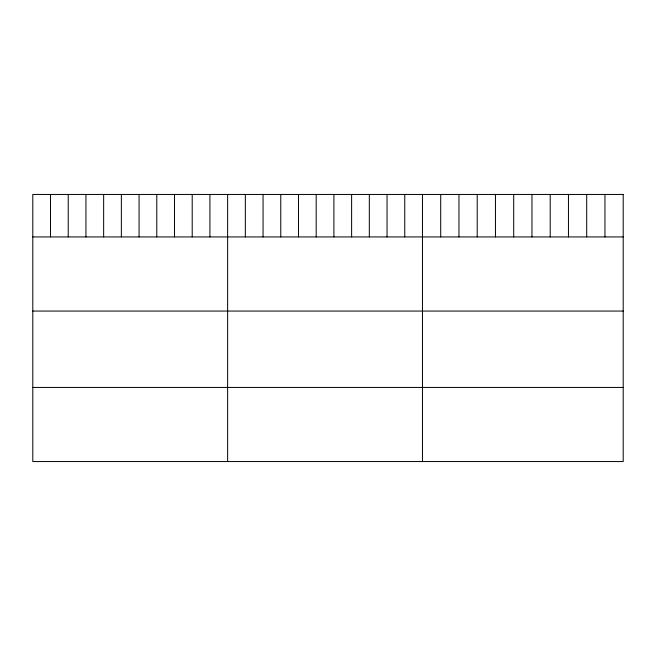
<?xml version="1.0" encoding="UTF-8"?>
<svg xmlns="http://www.w3.org/2000/svg" width="656" height="656" viewBox="0 0 656 656"><rect width="100%" height="100%" fill="white"/><g stroke="black" fill="none" stroke-linecap="round" stroke-linejoin="round"><path stroke-width="0.98" d="M32.8 236.931L623.2 236.931M32.8 311.059L623.2 311.059M32.8 387.434L623.2 387.434M604.955 194.447L604.955 236.931M586.702 194.447L586.702 236.931M568.457 194.447L568.457 236.931M550.204 194.447L550.204 236.931M531.959 194.447L531.959 236.931M513.705 194.447L513.705 236.931M495.46 194.447L495.46 236.931M477.207 194.447L477.207 236.931M458.962 194.447L458.962 236.931M440.709 194.447L440.709 236.931M422.464 194.447L422.464 461.553M404.752 194.447L404.752 236.931M387.04 194.447L387.04 236.931M369.328 194.447L369.328 236.931M351.616 194.447L351.616 236.931M333.904 194.447L333.904 236.931M316.192 194.447L316.192 236.931M298.48 194.447L298.48 236.931M280.768 194.447L280.768 236.931M263.056 194.447L263.056 236.931M245.344 194.447L245.344 236.931M227.632 194.447L227.632 461.553M209.92 194.447L209.92 236.931M192.208 194.447L192.208 236.931M174.496 194.447L174.496 236.931M156.784 194.447L156.784 236.931M139.072 194.447L139.072 236.931M121.36 194.447L121.36 236.931M103.648 194.447L103.648 236.931M85.936 194.447L85.936 236.931M68.224 194.447L68.224 236.931M50.512 194.447L50.512 236.931M623.2 194.447L32.8 194.447L32.8 461.553L623.2 461.553L623.2 194.447"/></g></svg>
